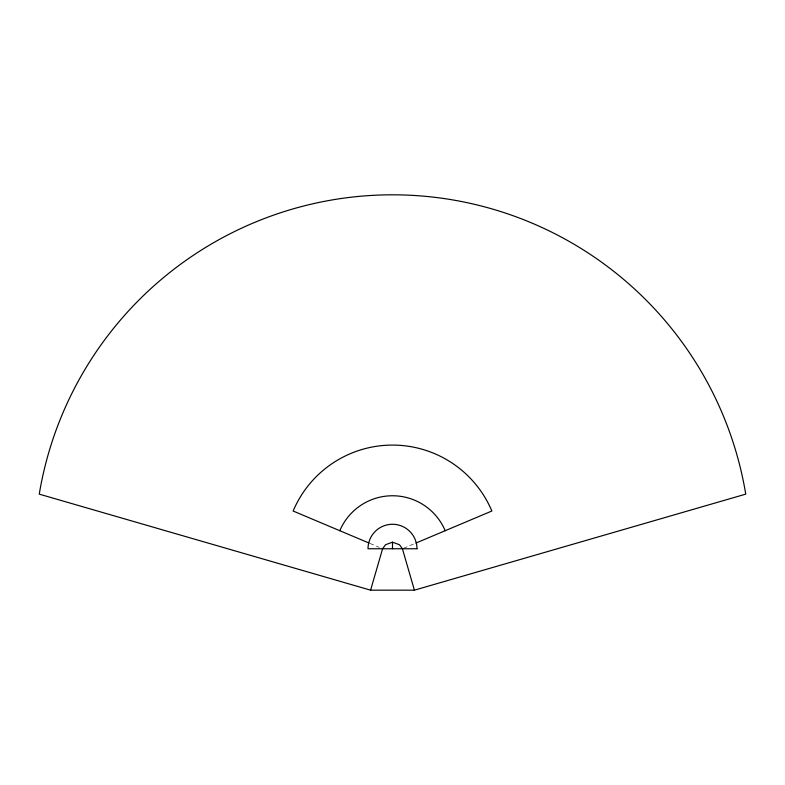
<?xml version="1.0" encoding="UTF-8"?>
<svg xmlns="http://www.w3.org/2000/svg" width="785" height="785" viewBox="0 0 785 785"><rect width="100%" height="100%" fill="white"/><g stroke="black" fill="none" stroke-linecap="round" stroke-linejoin="round"><path stroke-width="0.59" stroke-dasharray="3.92 2.94" d="M403.51 548.293L414.99 543.456M370.01 543.456L379.292 547.371"/><path stroke-width="1.18" d="M370.589 590.173L382.589 548.754L385.543 544.731L392.5 542.18L399.457 544.731L402.411 548.754L414.411 590.173L745.75 494.138A358.107 358.107 0 0 0 39.25 494.138L370.589 590.173L414.411 590.173M415.922 543.063L491.861 511.015A107.839 107.839 0 0 0 293.139 511.015L369.078 543.063M392.5 542.18L392.5 548.754M339.807 530.709A57.197 57.197 0 0 1 445.193 530.709M416.992 548.754L368.008 548.754A24.492 24.492 0 0 1 392.5 524.272A24.492 24.492 0 0 1 416.992 548.754"/></g></svg>
